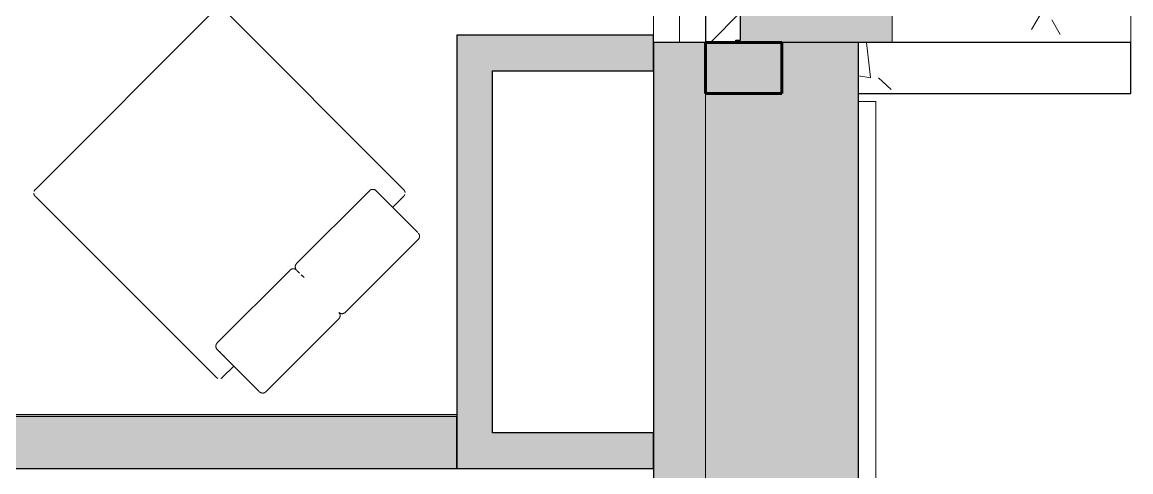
# Model space of a CAD drawing. Header units: millimetres. Extents: x 79795 to 317870, y -36033 to 97293.
# Drawn here: x 229502 to 231675, y 25949 to 26830 of the extents above; entities that cross this region are included whole.
import ezdxf

# ---------------------------------------------------------------- set-up
doc = ezdxf.new("R2010")
doc.units = ezdxf.units.MM
doc.header["$MEASUREMENT"] = 0
for name, color, linetype, lineweight in [('CSM-STL-XX-ZZ-M3-A-XXXX-00001_detached _19_04_21__rvt-1-Level 4$0$A-GENM', 8, 'CONTINUOUS', 9), ('CSM-STL-XX-ZZ-M3-A-XXXX-00001_detached _19_04_21__rvt-1-Level 4$0$A-GLAZ', 7, 'CONTINUOUS', 9), ('CSM-STL-XX-ZZ-M3-A-XXXX-00001_detached _19_04_21__rvt-1-Level 4$0$A-GLAZ-CURT', 7, 'CONTINUOUS', 9), ('CSM-STL-XX-ZZ-M3-A-XXXX-00001_detached _19_04_21__rvt-1-Level 4$0$A-WALL', 7, 'CONTINUOUS', 9), ('CSM-STL-XX-ZZ-M3-A-XXXX-00001_detached _19_04_21__rvt-1-Level 4$0$A-WALL-PATT', 7, 'CONTINUOUS', 9), ('CSM-STL-XX-ZZ-M3-A-XXXX-00001_detached _19_04_21__rvt-1-Level 4$0$I-WALL', 7, 'CONTINUOUS', 9), ('CSM-STL-XX-ZZ-M3-A-XXXX-00001_detached _19_04_21__rvt-1-Level 4$0$S-COLS-SYMB', 171, 'CONTINUOUS', 70), ('I-FURN', 8, 'CONTINUOUS', 9)]:
    doc.layers.add(name, color=color, linetype=linetype, lineweight=lineweight)

msp = doc.modelspace()

# ---------------------------------------------------------------- hatches: boundary and pattern name
at = {"layer": 'CSM-STL-XX-ZZ-M3-A-XXXX-00001_detached _19_04_21__rvt-1-Level 4$0$A-GLAZ'}
h = msp.add_hatch(dxfattribs=at)
h.set_pattern_fill('FP_11', color=256, angle=-90, style=0, pattern_type=2)
h.set_pattern_definition([(50, (147271.8, -12772.7), (728.7365, -63.756), [76.2, -838.2]), (355, (147271.8, -12772.7), (-140.9716, 764.2276), [60.96, -670.56]), (100.451, (147332.5, -12778), (587.77, 700.467), [64.76, -712.36]), (46.184, (147271.8, -12569.5), (1084.316, -168.171), [114.3, -1257.3]), (96.636, (147362.1, -12583.5), (949.61, 989.71), [97.14, -1068.54]), (351.184, (147271.8, -12569.5), (949.62, 989.701), [91.44, -1005.84]), (21, (147373.4, -12620.3), (606.458, -409.0606), [76.2, -838.2]), (326, (147373.4, -12620.3), (247.2083, 736.753), [60.96, -670.56]), (71.451, (147423.9, -12654.4), (853.668, 327.6855), [64.76, -712.36]), (37.5, (147271.8, -12772.7), (12.3547, 338.2201), [33.528, -628.904, 33.528, -1320.292]), (37.5, (147271.8, -12772.7), (12.3547, 338.2201), [-695.96, -647.192, 33.528, -639.572]), (7.5, (147271.8, -12772.7), (267.2789, 400.7221), [33.528, -354.584, 33.528, -870.204]), (7.5, (147271.8, -12772.7), (267.2789, 400.7221), [-421.64, -613.664, 33.528, -223.012]), (327.5, (147045.22, -12772.7), (542.3633, -22.91534), [33.528, -220.472, 33.528, -1810.512]), (327.5, (147045.22, -12772.7), (542.3633, -22.91534), [-287.528, -758.952, 33.528, -1018.032]), (317.5, (146943.6, -12772.7), (592.517, 101.707), [33.528, -296.672, 33.528, -492.76, -746.76]), (317.5, (146943.6, -12772.7), (592.517, 101.707), [-856.488, 33.528, -713.232])])
h.paths.add_polyline_path([(231674.8, 26690.3), (231674.8, 26790.3), (231140.8, 26790.3), (231140.8, 26690.3)], flags=0)
h.paths.add_polyline_path([(231674.8, 28449.3), (231674.8, 28549.3), (231140.8, 28549.3), (231140.8, 28449.3)], flags=0)
h.paths.add_polyline_path([(230738.8, 28449.3), (230738.8, 28469.3), (230720.8, 28469.3), (230720.8, 28449.3)], flags=0)
h = msp.add_hatch(dxfattribs=at)
h.set_pattern_fill('FP_12', color=256, angle=-90, style=0, pattern_type=2)
h.set_pattern_definition([(360, (147813.59, -12772.71), (405.753, 101.6), [33.475, -270.84, 33.475, -1893.852]), (360, (147813.59, -12772.71), (405.753, 101.6), [-337.789, -270.84, 33.475, -575.155, -1014.382]), (360, (147813.59, -12772.71), (405.753, 101.6), [-1217.259, 33.475, -270.84, 33.475, -676.593]), (360, (147813.59, -12772.71), (405.753, 101.6), [-1555.048, -169.402, 33.475, -473.717]), (119.96, (147965.75, -12721.91), (-290.72222, 301.15472), [33.515, -271.164, -1929.632]), (119.96, (147965.75, -12721.91), (-290.72222, 301.15472), [-304.679, 33.515, -271.164, -1624.953]), (119.96, (147965.75, -12721.91), (-290.72222, 301.15472), [-609.358, 33.515, -575.843, -1015.596]), (119.96, (147965.75, -12721.91), (-290.72222, 301.15472), [-1218.715, 33.515, -271.164, -710.917]), (119.96, (147965.75, -12721.91), (-290.72222, 301.15472), [-1523.394, 33.515, -169.605, -507.798]), (119.96, (147965.75, -12721.91), (-290.72222, 301.15472), [-1726.513, 33.515, -474.283]), (240.04, (148016.47, -12518.71), (-115.02446, -402.75357), [33.515, -271.164, -1929.632]), (240.04, (148016.47, -12518.71), (-115.02446, -402.75357), [-304.679, 33.515, -271.164, -1624.953]), (240.04, (148016.47, -12518.71), (-115.02446, -402.75357), [-609.358, 33.515, -575.843, -1015.596]), (240.04, (148016.47, -12518.71), (-115.02446, -402.75357), [-1218.715, 33.515, -271.164, -710.917]), (240.04, (148016.47, -12518.71), (-115.02446, -402.75357), [-1523.394, 33.515, -169.605, -507.798]), (240.04, (148016.47, -12518.71), (-115.02446, -402.75357), [-1726.513, 33.515, -474.283])])
h.paths.add_polyline_path([(231674.8, 26790.3), (231674.8, 28449.3), (231206.7, 28449.3), (231206.7, 26790.3)], flags=0)
h.paths.add_polyline_path([(230900.7, 26790.3), (230902.9, 26790.3), (230902.9, 26794.6), (230900.7, 26794.6)], flags=0)
h.paths.add_polyline_path([(230840.8, 26790.3), (230840.8, 28449.3), (230789.8, 28449.3), (230789.8, 26790.3)], flags=0)
h.paths.add_polyline_path([(230902.9, 28445), (230902.6, 28449.3), (230900.7, 28449.3), (230900.7, 28445)], flags=0)
h = msp.add_hatch(dxfattribs=at)
h.set_pattern_fill('FP_13', color=256, angle=-90, style=0, pattern_type=2)
h.set_pattern_definition([(45, (147271.8, -12772.7), (-178.2022, 178.2022), []), (45, (147450, -12772.7), (-178.2022, 178.2022), [126.008, -63.004])])
h.paths.add_polyline_path([(230840.8, 26790.3), (230900.7, 26790.3), (230900.7, 26794.6), (230909.7, 26794.6), (230909.7, 26855.5), (230879.7, 26855.5), (230879.7, 26841.5), (230855.8, 26841.5), (230855.8, 26856.8), (230847.6, 26854), (230845.8, 26849.5), (230840.8, 26849.5)], flags=0)
h.paths.add_polyline_path([(230855.8, 28382.9), (230855.8, 28398.1), (230879.7, 28398.1), (230879.7, 28384.1), (230909.7, 28384.1), (230909.7, 28445), (230900.7, 28445), (230900.7, 28449.3), (230840.8, 28449.3), (230840.8, 28390.1), (230845.8, 28390.1), (230847.6, 28385.6), (230852.8, 28383.9)], flags=0)
h = msp.add_hatch(color=256, dxfattribs=at)
h.paths.add_polyline_path([(230902.9, 26790.3), (230905, 26790.3), (230905, 26794.6), (230902.9, 26794.6)], flags=0)
h.paths.add_polyline_path([(230905, 28445), (230905, 28449.3), (230902.9, 28449.3), (230902.9, 28445)], flags=0)
msp.add_hatch(color=256, dxfattribs=at).paths.add_polyline_path([(231140.8, 26790.3), (231206.7, 26790.3), (231206.7, 28449.3), (230905, 28449.3), (230905, 28445), (230909.7, 28445), (230909.7, 26794.6), (230905, 26794.6), (230905, 26790.3), (230942.3, 26790.3)], flags=0)
at = {"layer": 'CSM-STL-XX-ZZ-M3-A-XXXX-00001_detached _19_04_21__rvt-1-Level 4$0$A-WALL-PATT'}
h = msp.add_hatch(color=256, dxfattribs=at)
h.paths.add_polyline_path([(230840.8, 8967.3), (231140.8, 8967.3), (231140.8, 13645.3), (230840.8, 13645.3), (230840.8, 9267.3)], flags=0)
h.paths.add_polyline_path([(230840.8, 14969.3), (231140.8, 14969.3), (231140.8, 16290.3), (230840.8, 16290.3), (230840.8, 15774.6)], flags=0)
h.paths.add_polyline_path([(230840.8, 25449.3), (231140.8, 25449.3), (231140.8, 26790.3), (230840.8, 26790.3), (230840.8, 25540.5)], flags=0)
h.paths.add_polyline_path([(230840.8, 28449.3), (231140.8, 28449.3), (231140.8, 34647.3), (230840.8, 34647.3), (230840.8, 28795.9)], flags=0)
h = msp.add_hatch(color=256, dxfattribs=at)
h.paths.add_polyline_path([(230738.8, 26769.6), (230840.8, 26769.6), (230840.8, 26790.3), (230738.8, 26790.3)], flags=0)
h.paths.add_polyline_path([(230840.8, 28449.3), (230840.8, 34245.3), (230738.8, 34245.3), (230738.8, 28449.3)], flags=0)
for points in [[(230353.7, 25955.3), (230423.7, 25955.3), (230423.7, 26804.6), (230353.7, 26804.6), (230353.7, 26191.6)], [(230423.7, 26734.6), (230738.8, 26734.6), (230738.8, 26804.6), (230423.7, 26804.6)], [(230840.8, 25449.3), (230840.8, 26769.6), (230738.8, 26769.6), (230738.8, 25449.3), (230792.8, 25449.3)], [(226938.1, 25955.3), (230353.7, 25955.3), (230353.7, 26057.3), (226938.1, 26057.3)], [(230738.8, 25955.3), (230738.8, 26025.3), (230423.7, 26025.3), (230423.7, 25955.3)]]:
    msp.add_hatch(color=256, dxfattribs=at).paths.add_polyline_path(points, flags=0)

# ---------------------------------------------------------------- linework, layer by layer
at = {"layer": 'CSM-STL-XX-ZZ-M3-A-XXXX-00001_detached _19_04_21__rvt-1-Level 4$0$A-GENM'}
for p, q in [((226846.5, 26061.3), (230354, 26061.3)), ((230353.7, 26061.3), (226938.1, 26061.3))]:
    msp.add_line(p, q, dxfattribs=at)
at = {"layer": 'CSM-STL-XX-ZZ-M3-A-XXXX-00001_detached _19_04_21__rvt-1-Level 4$0$A-GLAZ'}
for p, q in [((230789.8, 26790.3), (230789.8, 28449.3)), ((231206.7, 28449.3), (231206.7, 26790.3)), ((231674.8, 28449.3), (231674.8, 26790.3)), ((230902.9, 26794.6), (230902.9, 26790.3)), ((230905, 26794.6), (230905, 26790.3))]:
    msp.add_line(p, q, dxfattribs=at)
at = {"layer": 'CSM-STL-XX-ZZ-M3-A-XXXX-00001_detached _19_04_21__rvt-1-Level 4$0$A-GLAZ', "lineweight": 30}
for p, q in [((230840.8, 26849.5), (230840.8, 26790.3)), ((230909.7, 26794.6), (230909.7, 26855.5)), ((230900.7, 26790.3), (230900.7, 26794.6)), ((230900.7, 26794.6), (230909.7, 26794.6)), ((231674.8, 26790.3), (231140.8, 26790.3)), ((231674.8, 26690.3), (231674.8, 26790.3)), ((231140.8, 26690.3), (231674.8, 26690.3))]:
    msp.add_line(p, q, dxfattribs=at)
at = {"layer": 'CSM-STL-XX-ZZ-M3-A-XXXX-00001_detached _19_04_21__rvt-1-Level 4$0$A-GLAZ-CURT', "lineweight": 20}
for p, q in [((231140.8, 26674.3), (231140.8, 25565.3)), ((231174.8, 26674.3), (231140.8, 26674.3)), ((231174.8, 25565.3), (231174.8, 26674.3))]:
    msp.add_line(p, q, dxfattribs=at)
at = {"layer": 'CSM-STL-XX-ZZ-M3-A-XXXX-00001_detached _19_04_21__rvt-1-Level 4$0$A-WALL'}
for p, q in [((230840.8, 26790.3), (230840.8, 26769.6)), ((230840.8, 26769.6), (230840.8, 25449.3))]:
    msp.add_line(p, q, dxfattribs=at)
at = {"layer": 'CSM-STL-XX-ZZ-M3-A-XXXX-00001_detached _19_04_21__rvt-1-Level 4$0$A-WALL', "lineweight": 30}
for p, q in [((231140.8, 26790.3), (230840.8, 26790.3)), ((231140.8, 25449.3), (231140.8, 26790.3))]:
    msp.add_line(p, q, dxfattribs=at)
at = {"layer": 'CSM-STL-XX-ZZ-M3-A-XXXX-00001_detached _19_04_21__rvt-1-Level 4$0$I-WALL'}
for p, q in [((230738.8, 26804.6), (230738.8, 28449.3)), ((230840.8, 26769.6), (230840.8, 26790.3)), ((230840.8, 25449.3), (230840.8, 26769.6))]:
    msp.add_line(p, q, dxfattribs=at)
at = {"layer": 'CSM-STL-XX-ZZ-M3-A-XXXX-00001_detached _19_04_21__rvt-1-Level 4$0$I-WALL', "lineweight": 30}
for p, q in [((230423.7, 26804.6), (230353.7, 26804.6)), ((230353.7, 26804.6), (230353.7, 25955.3)), ((230738.8, 26804.6), (230423.7, 26804.6)), ((230738.8, 26734.6), (230738.8, 26804.6)), ((230738.8, 26790.3), (230738.8, 26769.6)), ((230840.8, 26790.3), (230738.8, 26790.3)), ((230738.8, 26769.6), (230738.8, 25449.3)), ((230423.7, 26025.3), (230423.7, 26734.6)), ((230423.7, 26734.6), (230738.8, 26734.6)), ((230353.7, 26057.3), (226938.1, 26057.3)), ((230353.7, 25955.3), (230353.7, 26057.3)), ((230738.8, 26025.3), (230423.7, 26025.3)), ((230738.8, 25955.3), (230738.8, 26025.3)), ((226938.1, 25955.3), (230353.7, 25955.3)), ((230353.7, 25955.3), (230423.7, 25955.3)), ((230423.7, 25955.3), (230738.8, 25955.3))]:
    msp.add_line(p, q, dxfattribs=at)
at = {"layer": 'CSM-STL-XX-ZZ-M3-A-XXXX-00001_detached _19_04_21__rvt-1-Level 4$0$S-COLS-SYMB', "lineweight": 60}
for p, q in [((230840.8, 26790.3), (230840.8, 26690.3)), ((230840.8, 26790.3), (230990.8, 26790.3)), ((230990.8, 26790.3), (230990.8, 26690.3)), ((230840.8, 26690.3), (230990.8, 26690.3))]:
    msp.add_line(p, q, dxfattribs=at)
at = {"layer": 'I-FURN'}
for p, q in [((229881.8, 26856.7), (229526.8, 26501.7)), ((230249.9, 26501.4), (229895.2, 26856)), ((229524.2, 26494.4), (229524.2, 26494.8)), ((229524.3, 26494.1), (229524.2, 26494.4)), ((229524.3, 26493.7), (229524.3, 26494.1)), ((229524.4, 26493.4), (229524.3, 26493.7)), ((229524.5, 26493), (229524.4, 26493.4)), ((229524.6, 26492.7), (229524.5, 26493)), ((229524.7, 26498.3), (229524.8, 26498.7)), ((229524.8, 26498.7), (229524.9, 26499)), ((229524.9, 26499), (229525.1, 26499.3)), ((229525.1, 26499.3), (229525.3, 26499.7)), ((229525.3, 26499.7), (229525.4, 26500)), ((229525.4, 26500), (229525.6, 26500.3)), ((229525.6, 26500.3), (229525.8, 26500.6)), ((229525.8, 26500.6), (229526, 26500.9)), ((229526, 26500.9), (229526.3, 26501.1)), ((229526.3, 26501.1), (229526.5, 26501.4)), ((229526.5, 26501.4), (229526.8, 26501.7)), ((230182.2, 26499.7), (230039.4, 26356.9)), ((230182.2, 26499.7), (230182.5, 26500)), ((230182.5, 26500), (230182.7, 26500.2)), ((230182.7, 26500.2), (230183, 26500.4)), ((230183, 26500.4), (230183.3, 26500.6)), ((230183.3, 26500.6), (230183.6, 26500.9)), ((230183.6, 26500.9), (230183.9, 26501)), ((230183.9, 26501), (230184.2, 26501.2)), ((230184.2, 26501.2), (230184.5, 26501.4)), ((230184.5, 26501.4), (230184.9, 26501.5)), ((230184.9, 26501.5), (230185.2, 26501.7)), ((230185.2, 26501.7), (230185.5, 26501.8)), ((230185.5, 26501.8), (230185.9, 26501.9)), ((230185.9, 26501.9), (230186.2, 26502)), ((230186.2, 26502), (230186.6, 26502.1)), ((230186.6, 26502.1), (230186.9, 26502.2)), ((230186.9, 26502.2), (230187.3, 26502.3)), ((230187.3, 26502.3), (230187.6, 26502.3)), ((230187.6, 26502.3), (230188, 26502.3)), ((230188, 26502.3), (230188.4, 26502.3)), ((230188.4, 26502.3), (230188.7, 26502.3)), ((230188.7, 26502.3), (230189.1, 26502.3)), ((230189.1, 26502.3), (230189.4, 26502.3)), ((230189.4, 26502.3), (230189.8, 26502.3)), ((230189.8, 26502.3), (230190.1, 26502.2)), ((230190.1, 26502.2), (230190.5, 26502.1)), ((230190.5, 26502.1), (230190.8, 26502.1)), ((230190.8, 26502.1), (230191.2, 26502)), ((230191.2, 26502), (230191.5, 26501.9)), ((230191.5, 26501.9), (230191.9, 26501.7)), ((230191.9, 26501.7), (230192.2, 26501.6)), ((230192.2, 26501.6), (230192.5, 26501.4)), ((230192.5, 26501.4), (230192.9, 26501.3)), ((230192.9, 26501.3), (230193.2, 26501.1)), ((230193.2, 26501.1), (230193.5, 26500.9)), ((230193.5, 26501.1), (230277.1, 26417.6)), ((230193.5, 26500.9), (230193.8, 26500.7)), ((230193.8, 26500.7), (230194.1, 26500.5)), ((230194.1, 26500.5), (230194.3, 26500.3)), ((230194.3, 26500.3), (230194.6, 26500)), ((230194.6, 26500), (230194.9, 26499.8)), ((230194.9, 26499.8), (230194.9, 26499.7)), ((230195.5, 26499.2), (230209.7, 26484.9)), ((230249.5, 26501.7), (230249.7, 26501.5)), ((230249.7, 26501.5), (230250, 26501.2)), ((230250, 26501.2), (230250.2, 26500.9)), ((230250.2, 26500.9), (230250.4, 26500.6)), ((230250.4, 26500.6), (230250.6, 26500.4)), ((230250.6, 26500.4), (230250.8, 26500)), ((230250.8, 26500), (230251, 26499.7)), ((230251, 26499.7), (230251.2, 26499.4)), ((230251.2, 26499.4), (230251.3, 26499.1)), ((230251.3, 26499.1), (230251.5, 26498.8)), ((230251.5, 26498.8), (230251.6, 26498.4)), ((230251.6, 26498.4), (230251.7, 26498.1)), ((230251.7, 26498.1), (230251.8, 26497.7)), ((230251.8, 26497.7), (230251.9, 26497.4)), ((230251.9, 26497.4), (230252, 26497)), ((230252, 26497), (230252, 26496.7)), ((230252, 26496.7), (230252.1, 26496.3)), ((230252.1, 26496.3), (230252.1, 26496)), ((229524.7, 26492.3), (229524.6, 26492.7)), ((229524.8, 26492), (229524.7, 26492.3)), ((229525, 26491.7), (229524.8, 26492)), ((229525.1, 26491.3), (229525, 26491.7)), ((229525.3, 26491), (229525.1, 26491.3)), ((229525.5, 26490.7), (229525.3, 26491)), ((229525.7, 26490.4), (229525.5, 26490.7)), ((229525.9, 26490.1), (229525.7, 26490.4)), ((229526.1, 26489.8), (229525.9, 26490.1)), ((229526.3, 26489.5), (229526.1, 26489.8)), ((229526.6, 26489.3), (229526.3, 26489.5)), ((229526.8, 26489), (229526.6, 26489.3)), ((229882.2, 26133.7), (229527.5, 26488.3)), ((230227.6, 26467.1), (230249.5, 26489)), ((230249.8, 26489.3), (230249.6, 26489.1)), ((230250, 26489.6), (230249.8, 26489.3)), ((230250.3, 26489.9), (230250, 26489.6)), ((230250.5, 26490.2), (230250.3, 26489.9)), ((230250.7, 26490.5), (230250.5, 26490.2)), ((230250.9, 26490.8), (230250.7, 26490.5)), ((230251, 26491.1), (230250.9, 26490.8)), ((230251.2, 26491.4), (230251, 26491.1)), ((230251.4, 26491.8), (230251.2, 26491.4)), ((230251.5, 26492.1), (230251.4, 26491.8)), ((230251.6, 26492.4), (230251.5, 26492.1)), ((230278.3, 26416.4), (230278.5, 26416.1)), ((230278.5, 26416.1), (230278.7, 26415.8)), ((230278.7, 26415.8), (230278.9, 26415.5)), ((230278.9, 26415.5), (230279.1, 26415.2)), ((230279.1, 26405.9), (230279, 26405.6)), ((230279.1, 26415.2), (230279.3, 26414.9)), ((230279.3, 26406.3), (230279.1, 26405.9)), ((230279.3, 26414.9), (230279.4, 26414.6)), ((230279.5, 26406.6), (230279.3, 26406.3)), ((230279.4, 26414.6), (230279.6, 26414.2)), ((230279.6, 26406.9), (230279.5, 26406.6)), ((230279.6, 26414.2), (230279.7, 26413.9)), ((230279.8, 26407.2), (230279.6, 26406.9)), ((230279.7, 26413.9), (230279.9, 26413.6)), ((230279.9, 26407.6), (230279.8, 26407.2)), ((230279.9, 26413.6), (230280, 26413.2)), ((230280, 26407.9), (230279.9, 26407.6)), ((230280, 26413.2), (230280.1, 26412.9)), ((230280.1, 26408.3), (230280, 26407.9)), ((230280.1, 26412.9), (230280.2, 26412.5)), ((230280.2, 26408.6), (230280.1, 26408.3)), ((230280.2, 26412.5), (230280.2, 26412.2)), ((230280.2, 26412.2), (230280.3, 26411.8)), ((230280.3, 26409), (230280.2, 26408.6)), ((230280.3, 26411.8), (230280.4, 26411.5)), ((230280.4, 26409.7), (230280.3, 26409.3)), ((230280.3, 26409.3), (230280.3, 26409)), ((230280.4, 26411.5), (230280.4, 26411.1)), ((230280.4, 26411.1), (230280.4, 26410.8)), ((230280.4, 26410.8), (230280.4, 26410.4)), ((230280.4, 26410.4), (230280.4, 26410)), ((230280.4, 26410), (230280.4, 26409.7)), ((230134.9, 26261.3), (230277.8, 26404.2)), ((230278.1, 26404.5), (230277.8, 26404.2)), ((230278.3, 26404.8), (230278.1, 26404.5)), ((230278.5, 26405), (230278.3, 26404.8)), ((230278.8, 26405.3), (230278.5, 26405)), ((230279, 26405.6), (230278.8, 26405.3)), ((230026.7, 26344.2), (229883.8, 26201.3)), ((230026.7, 26344.2), (230026.9, 26344.4)), ((230026.9, 26344.4), (230027.2, 26344.6)), ((230027.2, 26344.6), (230027.5, 26344.9)), ((230027.5, 26344.9), (230027.7, 26345.1)), ((230027.7, 26345.1), (230028, 26345.3)), ((230028, 26345.3), (230028.3, 26345.5)), ((230028.3, 26345.5), (230028.7, 26345.7)), ((230028.7, 26345.7), (230029, 26345.8)), ((230029, 26345.8), (230029.3, 26346)), ((230029.3, 26346), (230029.6, 26346.1)), ((230029.6, 26346.1), (230030, 26346.3)), ((230030, 26346.3), (230030.3, 26346.4)), ((230030.3, 26346.4), (230030.7, 26346.5)), ((230030.7, 26346.5), (230031, 26346.6)), ((230031, 26346.6), (230031.4, 26346.6)), ((230031.4, 26346.6), (230031.7, 26346.7)), ((230031.7, 26346.7), (230032.1, 26346.7)), ((230032.1, 26346.7), (230032.4, 26346.8)), ((230032.4, 26346.8), (230032.8, 26346.8)), ((230032.8, 26346.8), (230033.1, 26346.8)), ((230033.1, 26346.8), (230033.5, 26346.8)), ((230033.5, 26346.8), (230033.9, 26346.7)), ((230033.9, 26346.7), (230034.2, 26346.7)), ((230034.2, 26346.7), (230034.6, 26346.7)), ((230034.6, 26346.7), (230034.9, 26346.6)), ((230034.9, 26346.6), (230035.3, 26346.5)), ((230035.3, 26346.5), (230035.6, 26346.4)), ((230035.6, 26346.4), (230036, 26346.3)), ((230036, 26346.3), (230036.3, 26346.2)), ((230036.3, 26346.2), (230036.6, 26346)), ((230036.6, 26346), (230037, 26345.9)), ((230036.7, 26350.6), (230036.8, 26351)), ((230036.7, 26350.3), (230036.7, 26350.6)), ((230036.8, 26349.9), (230036.7, 26350.3)), ((230036.8, 26351.7), (230036.9, 26352.1)), ((230036.8, 26351.4), (230036.8, 26351.7)), ((230036.8, 26351), (230036.8, 26351.4)), ((230036.8, 26349.6), (230036.8, 26349.9)), ((230036.8, 26349.2), (230036.8, 26349.6)), ((230036.9, 26348.9), (230036.8, 26349.2)), ((230036.9, 26352.1), (230037, 26352.4)), ((230037, 26348.5), (230036.9, 26348.9)), ((230037, 26352.8), (230037.1, 26353.1)), ((230037, 26352.4), (230037, 26352.8)), ((230037.1, 26348.2), (230037, 26348.5)), ((230037, 26345.9), (230037.3, 26345.7)), ((230037.1, 26353.1), (230037.2, 26353.5)), ((230037.2, 26347.8), (230037.1, 26348.2)), ((230037.2, 26353.5), (230037.4, 26353.8)), ((230037.3, 26347.5), (230037.2, 26347.8)), ((230037.4, 26347.1), (230037.3, 26347.5)), ((230037.3, 26345.7), (230037.6, 26345.5)), ((230037.4, 26353.8), (230037.5, 26354.1)), ((230037.5, 26346.8), (230037.4, 26347.1)), ((230037.5, 26354.1), (230037.7, 26354.5)), ((230037.7, 26346.5), (230037.5, 26346.8)), ((230037.6, 26345.5), (230037.9, 26345.3)), ((230037.7, 26354.5), (230037.8, 26354.8)), ((230037.9, 26346.2), (230037.7, 26346.5)), ((230037.8, 26354.8), (230038, 26355.1)), ((230038.1, 26345.8), (230037.9, 26346.2)), ((230037.9, 26345.3), (230038.2, 26345.1)), ((230038, 26355.1), (230038.2, 26355.4)), ((230038.2, 26345.5), (230038.1, 26345.8)), ((230038.2, 26355.4), (230038.4, 26355.7)), ((230038.4, 26345.2), (230038.2, 26345.5)), ((230038.2, 26345.1), (230038.5, 26344.9)), ((230038.4, 26355.7), (230038.6, 26356)), ((230038.7, 26345), (230038.4, 26345.2)), ((230038.5, 26344.9), (230038.8, 26344.7)), ((230038.6, 26356), (230038.8, 26356.3)), ((230038.9, 26344.7), (230038.7, 26345)), ((230038.8, 26356.3), (230039.1, 26356.5)), ((230038.8, 26344.7), (230039, 26344.5)), ((230039.1, 26344.4), (230038.9, 26344.7)), ((230039, 26344.5), (230039.3, 26344.2)), ((230039.1, 26356.5), (230039.3, 26356.8)), ((230039.4, 26344.2), (230039.1, 26344.4)), ((230039.3, 26356.8), (230039.4, 26356.9)), ((230039.3, 26344.2), (230039.4, 26344.2)), ((230039.9, 26343.6), (230045.4, 26338.2)), ((230045.4, 26338.2), (230039.9, 26343.6)), ((230048.5, 26335.1), (230054.2, 26329.4)), ((230050.9, 26332.6), (230048.5, 26335.1)), ((230054.2, 26329.4), (230050.9, 26332.6)), ((230122.8, 26260.8), (230122.5, 26261)), ((230122.7, 26260.8), (230122.9, 26260.5)), ((230123.1, 26260.6), (230122.8, 26260.8)), ((230122.9, 26260.5), (230123.1, 26260.2)), ((230123.4, 26260.3), (230123.1, 26260.6)), ((230123.1, 26260.2), (230123.3, 26259.9)), ((230123.3, 26259.9), (230123.5, 26259.6)), ((230123.7, 26260.1), (230123.4, 26260.3)), ((230123.5, 26259.6), (230123.7, 26259.3)), ((230124, 26259.9), (230123.7, 26260.1)), ((230123.7, 26259.3), (230123.9, 26259)), ((230123.9, 26259), (230124, 26258.7)), ((230124, 26258.7), (230124.2, 26258.3)), ((230124.2, 26258.3), (230124.3, 26258)), ((230124.6, 26259.6), (230124.3, 26259.8)), ((230124.3, 26258), (230124.4, 26257.7)), ((230124.4, 26257.7), (230124.5, 26257.3)), ((230124.5, 26257.3), (230124.6, 26257)), ((230124.9, 26259.5), (230124.6, 26259.6)), ((230124.6, 26257), (230124.7, 26256.6)), ((230124.7, 26256.6), (230124.7, 26256.3)), ((230124.7, 26256.3), (230124.8, 26255.9)), ((230124.8, 26253.8), (230124.7, 26253.4)), ((230124.8, 26255.9), (230124.8, 26255.6)), ((230124.8, 26255.6), (230124.8, 26255.2)), ((230124.8, 26255.2), (230124.8, 26254.8)), ((230124.8, 26254.8), (230124.8, 26254.5)), ((230124.8, 26254.5), (230124.8, 26254.1)), ((230124.8, 26254.1), (230124.8, 26253.8)), ((230125.3, 26259.3), (230124.9, 26259.5)), ((230125.6, 26259.2), (230125.3, 26259.3)), ((230126, 26259.1), (230125.6, 26259.2)), ((230126.3, 26259), (230126, 26259.1)), ((230126.7, 26258.9), (230126.3, 26259)), ((230127, 26258.8), (230126.7, 26258.9)), ((230127.4, 26258.8), (230127, 26258.8)), ((230127.7, 26258.7), (230127.4, 26258.8)), ((230128.1, 26258.7), (230127.7, 26258.7)), ((230128.4, 26258.7), (230128.1, 26258.7)), ((230128.8, 26258.7), (230128.4, 26258.7)), ((230129.2, 26258.7), (230128.8, 26258.7)), ((230129.5, 26258.7), (230129.2, 26258.7)), ((230129.9, 26258.8), (230129.5, 26258.7)), ((230130.2, 26258.8), (230129.9, 26258.8)), ((230130.6, 26258.9), (230130.2, 26258.8)), ((230130.9, 26259), (230130.6, 26258.9)), ((230131.3, 26259.1), (230130.9, 26259)), ((230131.6, 26259.2), (230131.3, 26259.1)), ((230132, 26259.4), (230131.6, 26259.2)), ((230132.3, 26259.5), (230132, 26259.4)), ((230132.6, 26259.6), (230132.3, 26259.5)), ((230132.9, 26259.8), (230132.6, 26259.6)), ((230133.2, 26260), (230132.9, 26259.8)), ((230133.5, 26260.2), (230133.2, 26260)), ((230133.8, 26260.4), (230133.5, 26260.2)), ((230134.1, 26260.6), (230133.8, 26260.4)), ((230134.4, 26260.8), (230134.1, 26260.6)), ((230134.7, 26261.1), (230134.4, 26260.8)), ((230134.9, 26261.3), (230134.7, 26261.1)), ((229979.4, 26105.8), (230122.2, 26248.6)), ((230122.5, 26248.9), (230122.3, 26248.7)), ((230122.8, 26249.2), (230122.5, 26248.9)), ((230123, 26249.5), (230122.8, 26249.2)), ((230123.2, 26249.8), (230123, 26249.5)), ((230123.4, 26250.1), (230123.2, 26249.8)), ((230123.6, 26250.4), (230123.4, 26250.1)), ((230123.8, 26250.7), (230123.6, 26250.4)), ((230123.9, 26251), (230123.8, 26250.7)), ((230124.1, 26251.3), (230123.9, 26251)), ((230124.2, 26251.7), (230124.1, 26251.3)), ((230124.3, 26252), (230124.2, 26251.7)), ((230124.5, 26252.4), (230124.3, 26252)), ((230124.6, 26253), (230124.5, 26252.7)), ((230124.5, 26252.7), (230124.5, 26252.4)), ((230124.7, 26253.4), (230124.6, 26253)), ((229881.2, 26195.8), (229881.3, 26196.2)), ((229881.2, 26195.4), (229881.2, 26195.8)), ((229881.2, 26195.1), (229881.2, 26195.4)), ((229881.2, 26194.7), (229881.2, 26195.1)), ((229881.2, 26194.4), (229881.2, 26194.7)), ((229881.2, 26194), (229881.2, 26194.4)), ((229881.3, 26193.6), (229881.2, 26194)), ((229881.3, 26196.5), (229881.4, 26196.9)), ((229881.3, 26196.2), (229881.3, 26196.5)), ((229881.3, 26193.3), (229881.3, 26193.6)), ((229881.4, 26192.9), (229881.3, 26193.3)), ((229881.4, 26196.9), (229881.5, 26197.2)), ((229881.5, 26192.6), (229881.4, 26192.9)), ((229881.5, 26197.2), (229881.6, 26197.6)), ((229881.6, 26192.2), (229881.5, 26192.6)), ((229881.6, 26197.6), (229881.7, 26197.9)), ((229881.7, 26191.9), (229881.6, 26192.2)), ((229881.7, 26197.9), (229881.8, 26198.2)), ((229881.8, 26191.6), (229881.7, 26191.9)), ((229881.8, 26198.2), (229881.9, 26198.6)), ((229882, 26191.2), (229881.8, 26191.6)), ((229881.9, 26198.6), (229882.1, 26198.9)), ((229882.1, 26190.9), (229882, 26191.2)), ((229882.1, 26198.9), (229882.3, 26199.2)), ((229882.3, 26190.6), (229882.1, 26190.9)), ((229882.3, 26199.2), (229882.4, 26199.5)), ((229882.5, 26190.3), (229882.3, 26190.6)), ((229882.4, 26199.5), (229882.6, 26199.8)), ((229882.4, 26190), (229965.9, 26106.5)), ((229882.7, 26190), (229882.5, 26190.3)), ((229882.6, 26199.8), (229882.8, 26200.1)), ((229882.9, 26189.7), (229882.7, 26190)), ((229882.8, 26200.1), (229883, 26200.4)), ((229883.1, 26189.4), (229882.9, 26189.7)), ((229883, 26200.4), (229883.3, 26200.7)), ((229883.3, 26189.1), (229883.1, 26189.4)), ((229883.3, 26200.7), (229883.5, 26201)), ((229883.6, 26188.8), (229883.3, 26189.1)), ((229883.5, 26201), (229883.7, 26201.2)), ((229883.8, 26188.6), (229883.6, 26188.8)), ((229883.7, 26201.2), (229883.8, 26201.3)), ((229890, 26182.4), (229884.3, 26188.1)), ((229895.4, 26177), (229892.9, 26179.5)), ((229898.6, 26173.8), (229895.9, 26176.5)), ((229894.5, 26134), (229916.4, 26156)), ((229881.9, 26134), (229881.8, 26134)), ((229882.1, 26133.7), (229881.9, 26134)), ((229882.4, 26133.5), (229882.1, 26133.7)), ((229882.7, 26133.3), (229882.4, 26133.5)), ((229883, 26133.1), (229882.7, 26133.3)), ((229883.3, 26132.9), (229883, 26133.1)), ((229883.6, 26132.7), (229883.3, 26132.9)), ((229883.9, 26132.5), (229883.6, 26132.7)), ((229884.2, 26132.3), (229883.9, 26132.5)), ((229884.5, 26132.2), (229884.2, 26132.3)), ((229884.9, 26132), (229884.5, 26132.2)), ((229885.2, 26131.9), (229884.9, 26132)), ((229891.5, 26132.1), (229891.2, 26131.9)), ((229891.9, 26132.2), (229891.5, 26132.1)), ((229892.2, 26132.4), (229891.9, 26132.2)), ((229892.5, 26132.5), (229892.2, 26132.4)), ((229892.8, 26132.7), (229892.5, 26132.5)), ((229893.1, 26132.9), (229892.8, 26132.7)), ((229893.4, 26133.1), (229893.1, 26132.9)), ((229893.7, 26133.3), (229893.4, 26133.1)), ((229894, 26133.6), (229893.7, 26133.3)), ((229894.3, 26133.8), (229894, 26133.6)), ((229894.5, 26134), (229894.3, 26133.8)), ((229966.7, 26105.7), (229966.6, 26105.8)), ((229967, 26105.5), (229966.7, 26105.7)), ((229967.2, 26105.2), (229967, 26105.5)), ((229967.5, 26105), (229967.2, 26105.2)), ((229967.8, 26104.8), (229967.5, 26105)), ((229968.1, 26104.6), (229967.8, 26104.8)), ((229968.4, 26104.4), (229968.1, 26104.6)), ((229969.1, 26104), (229968.7, 26104.2)), ((229969.4, 26103.9), (229969.1, 26104)), ((229969.7, 26103.8), (229969.4, 26103.9)), ((229970, 26103.6), (229969.7, 26103.8)), ((229970.4, 26103.5), (229970, 26103.6)), ((229970.7, 26103.4), (229970.4, 26103.5)), ((229971.1, 26103.3), (229970.7, 26103.4)), ((229971.4, 26103.3), (229971.1, 26103.3)), ((229971.8, 26103.2), (229971.4, 26103.3)), ((229972.2, 26103.2), (229971.8, 26103.2)), ((229972.5, 26103.1), (229972.2, 26103.2)), ((229972.9, 26103.1), (229972.5, 26103.1)), ((229973.2, 26103.1), (229972.9, 26103.1)), ((229973.6, 26103.1), (229973.2, 26103.1)), ((229974, 26103.2), (229973.6, 26103.1)), ((229974.3, 26103.2), (229974, 26103.2)), ((229974.7, 26103.3), (229974.3, 26103.2)), ((229975, 26103.4), (229974.7, 26103.3)), ((229975.4, 26103.4), (229975, 26103.4)), ((229975.7, 26103.5), (229975.4, 26103.4)), ((229976.1, 26103.7), (229975.7, 26103.5)), ((229976.4, 26103.8), (229976.1, 26103.7)), ((229976.7, 26103.9), (229976.4, 26103.8)), ((229977, 26104.1), (229976.7, 26103.9)), ((229977.4, 26104.3), (229977, 26104.1)), ((229977.7, 26104.4), (229977.4, 26104.3)), ((229978, 26104.6), (229977.7, 26104.4)), ((229978.3, 26104.8), (229978, 26104.6)), ((229978.6, 26105), (229978.3, 26104.8)), ((229978.8, 26105.3), (229978.6, 26105)), ((229979.1, 26105.5), (229978.8, 26105.3)), ((229979.4, 26105.8), (229979.1, 26105.5))]:
    msp.add_line(p, q, dxfattribs=at)

doc.saveas('drawing.dxf')
